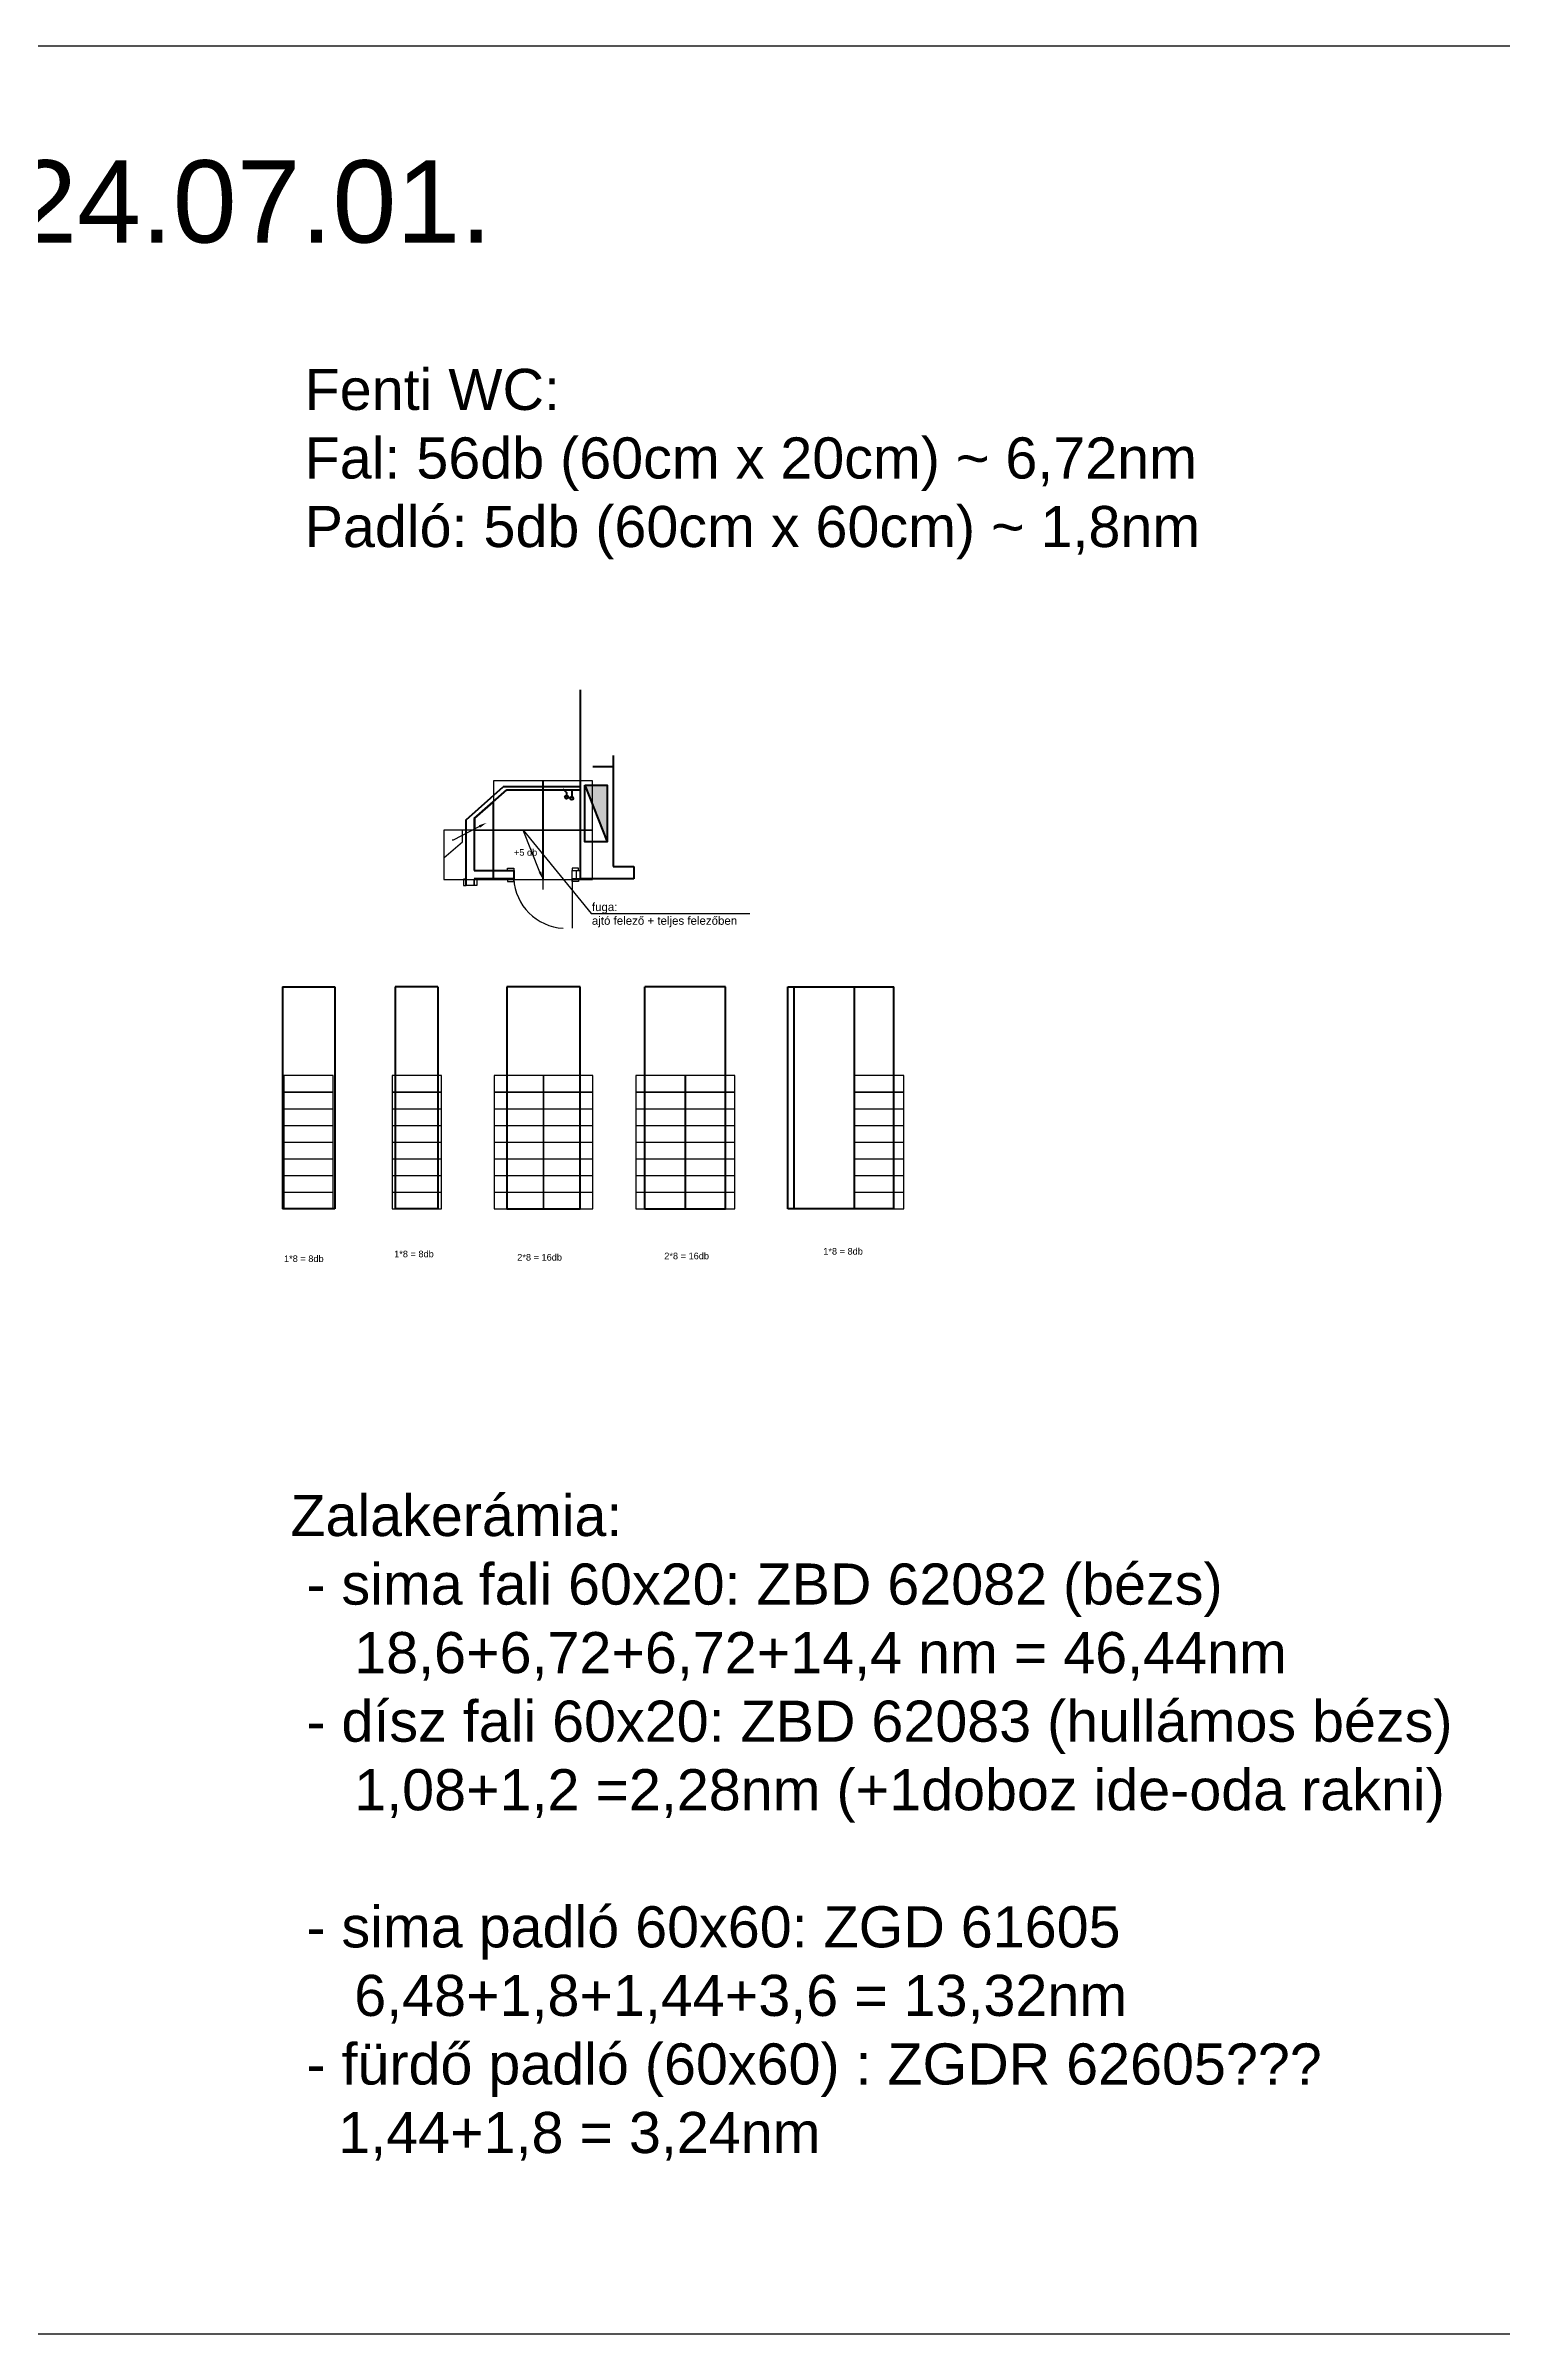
# Model space of a CAD drawing. Header units: metres. Extents: x -98677 to 89321, y -16450 to 242692.
# Drawn here: x 42230 to 59940, y 105716 to 133538 of the extents above; entities that cross this region are included whole.
import ezdxf
from ezdxf import colors
from ezdxf.entities.mleader import LeaderData, LeaderLine
from ezdxf.math import Vec2, Vec3

# ---------------------------------------------------------------- set-up
doc = ezdxf.new("R2010")
doc.units = ezdxf.units.M
doc.header["$LTSCALE"] = 0.001
for name, color, linetype, lineweight in [('ajtók', 7, 'Continuous', 25), ('gépészet - víz', 5, 'Continuous', 40), ('külső fal', 7, 'Continuous', 50)]:
    doc.layers.add(name, color=color, linetype=linetype, lineweight=lineweight)
for name, color, linetype in [('Csempe', 122, 'Continuous'), ('Méret', 7, 'Continuous'), ('szerk', 70, 'Continuous'), ('újfal - gipszkarton', 1, 'Continuous')]:
    doc.layers.add(name, color=color, linetype=linetype)
doc.layers.add('gépészet - víz - csatorna', color=7, linetype='Continuous', lineweight=40, true_color=0x985223)
doc.styles.add('dada', font='arial.ttf', dxfattribs={"height": 80})

msp = doc.modelspace()

# ---------------------------------------------------------------- hatches: boundary and pattern name
at = {"layer": 'külső fal', "ltscale": 10000}
msp.add_hatch(color=256, dxfattribs=at).paths.add_polyline_path([(48783.163, 124549.54), (49057.508, 124549.54), (49057.508, 123859.052)])

# ---------------------------------------------------------------- linework, layer by layer
at = {"ltscale": 10000}
msp.add_lwpolyline([(24521.022, 133538.16), (89320.646, 133538.16), (89320.646, 105716.099), (24521.022, 105716.099)], close=True, dxfattribs=at)
at = {"layer": 'ajtók', "ltscale": 10000}
msp.add_line((48630.145, 123409.727), (48630.145, 122809.727), dxfattribs=at)
for points in [[(47920.145, 123509.727), (47844.189, 123509.727), (47844.189, 123539.854), (47920.145, 123539.854)], [(48630.145, 123509.727), (48706.102, 123509.727), (48706.102, 123539.854), (48630.145, 123539.854)], [(47340.145, 123329.727), (47340.145, 123405.683), (47310.018, 123405.683), (47310.018, 123329.727)], [(47440.145, 123329.727), (47440.145, 123405.683), (47470.272, 123405.683), (47470.272, 123329.727)], [(47920.145, 123409.727), (47844.189, 123409.727), (47844.189, 123379.6), (47920.145, 123379.6)], [(48630.145, 123409.727), (48706.102, 123409.727), (48706.102, 123379.6), (48630.145, 123379.6)]]:
    msp.add_lwpolyline(points, close=True, dxfattribs=at)
msp.add_arc((48556.936, 123446.517), 637.852, 183.3065792, 266.6934208, dxfattribs=at)
at = {"layer": 'Csempe', "ltscale": 10000}
for points in [[(47673.645, 124003.141), (48273.645, 124003.141), (48273.645, 124603.141), (47673.645, 124603.141)], [(48276.645, 124003.141), (48876.645, 124003.141), (48876.645, 124603.141), (48276.645, 124603.141)], [(47070.645, 123400.141), (47670.645, 123400.141), (47670.645, 124000.141), (47070.645, 124000.141)], [(47673.645, 123400.141), (48273.645, 123400.141), (48273.645, 124000.141), (47673.645, 124000.141)], [(48276.645, 123400.141), (48876.645, 123400.141), (48876.645, 124000.141), (48276.645, 124000.141)], [(45126.313, 120817.76), (45726.313, 120817.76), (45726.313, 121017.76), (45126.313, 121017.76)], [(45126.313, 120614.76), (45726.313, 120614.76), (45726.313, 120814.76), (45126.313, 120814.76)], [(46441.52, 120817.76), (47041.52, 120817.76), (47041.52, 121017.76), (46441.52, 121017.76)], [(46441.52, 120614.76), (47041.52, 120614.76), (47041.52, 120814.76), (46441.52, 120814.76)], [(47681.147, 120817.76), (48281.147, 120817.76), (48281.147, 121017.76), (47681.147, 121017.76)], [(47681.147, 120614.76), (48281.147, 120614.76), (48281.147, 120814.76), (47681.147, 120814.76)], [(48284.147, 120817.76), (48884.147, 120817.76), (48884.147, 121017.76), (48284.147, 121017.76)], [(48284.147, 120614.76), (48884.147, 120614.76), (48884.147, 120814.76), (48284.147, 120814.76)], [(49406.081, 120817.76), (50006.081, 120817.76), (50006.081, 121017.76), (49406.081, 121017.76)], [(49406.081, 120614.76), (50006.081, 120614.76), (50006.081, 120814.76), (49406.081, 120814.76)], [(50009.081, 120817.76), (50609.081, 120817.76), (50609.081, 121017.76), (50009.081, 121017.76)], [(50009.081, 120614.76), (50609.081, 120614.76), (50609.081, 120814.76), (50009.081, 120814.76)], [(52061.745, 120817.76), (52661.745, 120817.76), (52661.745, 121017.76), (52061.745, 121017.76)], [(52061.745, 120614.76), (52661.745, 120614.76), (52661.745, 120814.76), (52061.745, 120814.76)], [(45126.313, 120411.76), (45726.313, 120411.76), (45726.313, 120611.76), (45126.313, 120611.76)], [(46441.52, 120411.76), (47041.52, 120411.76), (47041.52, 120611.76), (46441.52, 120611.76)], [(47681.147, 120411.76), (48281.147, 120411.76), (48281.147, 120611.76), (47681.147, 120611.76)], [(48284.147, 120411.76), (48884.147, 120411.76), (48884.147, 120611.76), (48284.147, 120611.76)], [(49406.081, 120411.76), (50006.081, 120411.76), (50006.081, 120611.76), (49406.081, 120611.76)], [(50009.081, 120411.76), (50609.081, 120411.76), (50609.081, 120611.76), (50009.081, 120611.76)], [(52061.745, 120411.76), (52661.745, 120411.76), (52661.745, 120611.76), (52061.745, 120611.76)], [(45126.313, 120208.76), (45726.313, 120208.76), (45726.313, 120408.76), (45126.313, 120408.76)], [(45126.313, 120005.76), (45726.313, 120005.76), (45726.313, 120205.76), (45126.313, 120205.76)], [(46441.52, 120208.76), (47041.52, 120208.76), (47041.52, 120408.76), (46441.52, 120408.76)], [(46441.52, 120005.76), (47041.52, 120005.76), (47041.52, 120205.76), (46441.52, 120205.76)], [(47681.147, 120208.76), (48281.147, 120208.76), (48281.147, 120408.76), (47681.147, 120408.76)], [(47681.147, 120005.76), (48281.147, 120005.76), (48281.147, 120205.76), (47681.147, 120205.76)], [(48284.147, 120208.76), (48884.147, 120208.76), (48884.147, 120408.76), (48284.147, 120408.76)], [(48284.147, 120005.76), (48884.147, 120005.76), (48884.147, 120205.76), (48284.147, 120205.76)], [(49406.081, 120208.76), (50006.081, 120208.76), (50006.081, 120408.76), (49406.081, 120408.76)], [(49406.081, 120005.76), (50006.081, 120005.76), (50006.081, 120205.76), (49406.081, 120205.76)], [(50009.081, 120208.76), (50609.081, 120208.76), (50609.081, 120408.76), (50009.081, 120408.76)], [(50009.081, 120005.76), (50609.081, 120005.76), (50609.081, 120205.76), (50009.081, 120205.76)], [(52061.745, 120208.76), (52661.745, 120208.76), (52661.745, 120408.76), (52061.745, 120408.76)], [(52061.745, 120005.76), (52661.745, 120005.76), (52661.745, 120205.76), (52061.745, 120205.76)], [(45126.313, 119802.76), (45726.313, 119802.76), (45726.313, 120002.76), (45126.313, 120002.76)], [(46441.52, 119802.76), (47041.52, 119802.76), (47041.52, 120002.76), (46441.52, 120002.76)], [(47681.147, 119802.76), (48281.147, 119802.76), (48281.147, 120002.76), (47681.147, 120002.76)], [(48284.147, 119802.76), (48884.147, 119802.76), (48884.147, 120002.76), (48284.147, 120002.76)], [(49406.081, 119802.76), (50006.081, 119802.76), (50006.081, 120002.76), (49406.081, 120002.76)], [(50009.081, 119802.76), (50609.081, 119802.76), (50609.081, 120002.76), (50009.081, 120002.76)], [(52061.745, 119802.76), (52661.745, 119802.76), (52661.745, 120002.76), (52061.745, 120002.76)], [(45126.313, 119599.76), (45726.313, 119599.76), (45726.313, 119799.76), (45126.313, 119799.76)], [(46441.52, 119599.76), (47041.52, 119599.76), (47041.52, 119799.76), (46441.52, 119799.76)], [(47681.147, 119599.76), (48281.147, 119599.76), (48281.147, 119799.76), (47681.147, 119799.76)], [(48284.147, 119599.76), (48884.147, 119599.76), (48884.147, 119799.76), (48284.147, 119799.76)], [(49406.081, 119599.76), (50006.081, 119599.76), (50006.081, 119799.76), (49406.081, 119799.76)], [(50009.081, 119599.76), (50609.081, 119599.76), (50609.081, 119799.76), (50009.081, 119799.76)], [(52061.745, 119599.76), (52661.745, 119599.76), (52661.745, 119799.76), (52061.745, 119799.76)], [(45126.313, 119396.76), (45726.313, 119396.76), (45726.313, 119596.76), (45126.313, 119596.76)], [(46441.52, 119396.76), (47041.52, 119396.76), (47041.52, 119596.76), (46441.52, 119596.76)], [(47681.147, 119396.76), (48281.147, 119396.76), (48281.147, 119596.76), (47681.147, 119596.76)], [(48284.147, 119396.76), (48884.147, 119396.76), (48884.147, 119596.76), (48284.147, 119596.76)], [(49406.081, 119396.76), (50006.081, 119396.76), (50006.081, 119596.76), (49406.081, 119596.76)], [(50009.081, 119396.76), (50609.081, 119396.76), (50609.081, 119596.76), (50009.081, 119596.76)], [(52061.745, 119396.76), (52661.745, 119396.76), (52661.745, 119596.76), (52061.745, 119596.76)]]:
    msp.add_lwpolyline(points, close=True, dxfattribs=at)
for points in [[(47670.645, 124003.141), (47670.645, 124337.891), (47445.575, 124143.952), (47445.575, 124003.103), (47670.645, 124003.141)], [(47070.645, 124000.141), (47070.645, 123665.391), (47295.715, 123859.33), (47295.715, 124000.179), (47070.645, 124000.141)]]:
    msp.add_lwpolyline(points, dxfattribs=at)
at = {"layer": 'gépészet - víz', "ltscale": 10000}
msp.add_line((48626.047, 124481.565), (48626.047, 124389.968), dxfattribs=at)
msp.add_circle((48626.047, 124389.968), 20, dxfattribs=at)
at = {"layer": 'gépészet - víz - csatorna', "ltscale": 10000}
for p, q in [((48516.532, 124505.48), (48562.415, 124459.596)), ((48562.415, 124459.596), (48562.415, 124403.529))]:
    msp.add_line(p, q, dxfattribs=at)
msp.add_circle((48562.415, 124403.529), 20, dxfattribs=at)
at = {"layer": 'külső fal', "ltscale": 10000}
for p, q in [((48730.145, 125709.727), (48730.145, 123509.727)), ((47340.145, 124127.999), (47790.145, 124528.727)), ((47440.145, 124144.727), (47835.149, 124490.555)), ((48730.145, 124528.727), (47790.145, 124528.727)), ((47835.149, 124490.555), (48730.149, 124490.555)), ((48783.163, 124549.54), (49057.508, 123859.052)), ((47340.145, 123329.727), (47340.145, 124127.999)), ((47440.145, 124144.727), (47440.145, 123509.727)), ((49380.145, 123559.727), (49380.145, 123409.727)), ((47920.145, 123509.727), (47920.145, 123409.727)), ((48730.145, 123509.727), (48730.145, 123409.727)), ((45108.813, 122096.76), (45108.813, 119396.76)), ((45108.813, 122096.76), (45743.813, 122096.76)), ((45743.813, 122096.76), (45743.813, 119396.76)), ((46477.799, 122096.76), (46477.799, 119396.76)), ((46999.241, 122096.76), (46477.799, 122096.76)), ((46999.241, 122096.76), (46999.241, 119396.76)), ((48730.145, 122096.76), (47835.149, 122096.76)), ((47835.149, 122096.76), (47835.149, 119396.76)), ((48730.145, 119396.76), (48730.145, 122096.76)), ((49515.667, 119396.76), (49515.667, 122096.76)), ((50496.495, 122096.76), (49515.667, 122096.76)), ((50496.495, 119396.76), (50496.495, 122096.76)), ((51251.745, 119396.76), (51251.745, 122096.76)), ((51251.745, 122096.76), (52541.745, 122096.76)), ((51331.745, 119396.76), (51331.745, 122096.76)), ((52061.745, 119396.76), (52061.745, 122096.76)), ((52541.745, 119396.76), (52541.745, 122096.76)), ((45743.813, 119396.76), (45108.813, 119396.76)), ((46999.241, 119396.76), (46477.799, 119396.76)), ((47835.149, 119396.76), (48730.145, 119396.76)), ((49515.667, 119396.76), (50496.495, 119396.76)), ((52541.745, 119396.76), (51251.745, 119396.76))]:
    msp.add_line(p, q, dxfattribs=at)
at = {"layer": 'külső fal'}
for p, q in [((49130.145, 124773.727), (48880.145, 124773.727)), ((49130.145, 124909.727), (49130.145, 123559.727)), ((49130.145, 123559.727), (49380.145, 123559.727)), ((47440.145, 123509.727), (47920.145, 123509.727)), ((47920.145, 123409.727), (47440.145, 123409.727)), ((49380.145, 123409.727), (48730.145, 123409.727))]:
    msp.add_line(p, q, dxfattribs=at)
at = {"layer": 'külső fal', "ltscale": 10000}
msp.add_lwpolyline([(48783.163, 124549.54), (49057.508, 124549.54), (49057.508, 123859.052), (48783.163, 123859.052)], close=True, dxfattribs=at)
at = {"layer": 'szerk', "ltscale": 10000}
msp.add_line((48275.145, 123581.342), (48275.145, 123280.971), dxfattribs=at)
at = {"layer": 'újfal - gipszkarton', "ltscale": 10000}
for p, q in [((47340.145, 123409.727), (47340.145, 123329.727)), ((47440.145, 123329.727), (47340.145, 123329.727)), ((47440.145, 123409.727), (47440.145, 123329.727)), ((48630.145, 123409.727), (48630.145, 123509.727)), ((48680.145, 123509.727), (48680.145, 123409.727))]:
    msp.add_line(p, q, dxfattribs=at)
at = {"layer": 'újfal - gipszkarton'}
for p, q in [((48630.145, 123509.727), (48730.145, 123509.727)), ((48630.145, 123509.727), (48730.145, 123509.727)), ((48730.145, 123409.727), (48630.145, 123409.727))]:
    msp.add_line(p, q, dxfattribs=at)

# ---------------------------------------------------------------- texts
at = {"ltscale": 10000, "attachment_point": 1, "style": 'dada'}
for s, insert, char_height, width in [('Csempe kiosztás - 2024.07.01.', (28403.037, 132145.969), 1000, 22064.35764), ('Fenti WC: \\PFal: 56db (60cm x 20cm) ~ 6,72nm\\PPadló: 5db (60cm x 60cm) ~ 1,8nm', (45378.218, 129610.422), 500, 16375.55073), ('Zalakerámia:\\P - sima fali 60x20: ZBD 62082 (bézs)\\P    18,6+6,72+6,72+14,4 nm = 46,44nm\\P - dísz fali 60x20: ZBD 62083 (hullámos bézs)\\P    1,08+1,2 =2,28nm (+1doboz ide-oda rakni)\\P\\P - sima padló 60x60: ZGD 61605\\P    6,48+1,8+1,44+3,6 = 13,32nm\\P - fürdő padló (60x60) : ZGDR 62605???\\P   1,44+1,8 = 3,24nm', (45204.997, 115919.935), 500, 16375.55073)]:
    msp.add_mtext(s, dxfattribs=dict(at, insert=insert, char_height=char_height, width=width))
at = {"layer": 'Csempe', "ltscale": 10000, "insert": (47923.316, 123771.149), "char_height": 80, "width": 423.9887, "attachment_point": 1, "style": 'dada'}
msp.add_mtext('+5 db', dxfattribs=at)
at = {"layer": 'Méret', "ltscale": 10000, "char_height": 80, "width": 941.12338, "attachment_point": 1, "style": 'dada'}
for s, insert in [('1*8 = 8db', (45127.395, 118831.74)), ('1*8 = 8db', (46466.536, 118889.492)), ('2*8 = 16db', (47963.008, 118849.047)), ('2*8 = 16db', (49750.685, 118865.225)), ('1*8 = 8db', (51683.965, 118921.848))]:
    msp.add_mtext(s, dxfattribs=dict(at, insert=insert))

# ---------------------------------------------------------------- leaders
at = {"layer": 'Méret', "ltscale": 10000}
ml = msp.add_multileader_mtext('Standard', dxfattribs=at)
ml.set_content('', color=256, style='dada')
ml.set_leader_properties()
ml.build(insert=Vec2(0, 0))
ml.multileader.update_dxf_attribs({"text_left_attachment_type": 6, "text_right_attachment_type": 6, "arrow_head_size": 100})
ctx = ml.context
ctx.base_point, ctx.char_height, ctx.arrow_head_size, ctx.plane_origin = Vec3(47171.18, 123881.26), 100, 100, Vec3(47591.632, 124091.596)
ctx.left_attachment, ctx.right_attachment, ctx.text_align_type = 6, 6, 2
notes = []
notes.append((ctx, [(0, (1, 1, 0), (47183.18, 123881.26), (-1, 0), 8, [(0, [(47591.632, 124091.596)], 256, [])])]))
ctx.mtext.insert, ctx.mtext.alignment = Vec3(47173.18, 123981.26), 3
ml = msp.add_multileader_mtext('Standard', dxfattribs=at)
ml.set_content('fuga:\\Pajtó felező + teljes felezőben', color=256, style='dada')
ml.set_leader_properties()
ml.build(insert=Vec2(0, 0))
ml.multileader.update_dxf_attribs({"text_left_attachment_type": 6, "text_right_attachment_type": 6, "arrow_head_size": 100})
ctx = ml.context
ctx.base_point, ctx.char_height, ctx.arrow_head_size, ctx.plane_origin = Vec3(48868.752, 122988.914), 100, 100, Vec3(48276.645, 123400.141)
ctx.left_attachment, ctx.right_attachment = 6, 6
notes.append((ctx, [(0, (1, 1, 0), (48860.752, 122988.914), (1, 0), 8, [(1, [(48276.645, 123400.141), (48035.578, 124000.141)], 256, [])])]))
ctx.mtext.insert = Vec3(48870.752, 123118.314)
for ctx, leaders in notes:
    for number, flags, end, landing, length, lines in leaders:
        leader = LeaderData()
        leader.index, (leader.has_last_leader_line, leader.has_dogleg_vector, leader.attachment_direction) = number, flags
        leader.last_leader_point, leader.dogleg_vector, leader.dogleg_length = Vec3(end), Vec3(landing), length
        for number, points, colour, breaks in lines:
            line = LeaderLine()
            line.index, line.vertices, line.color, line.breaks = number, Vec3.list(points), colors.encode_raw_color(colour), breaks
            leader.lines.append(line)
        ctx.leaders.append(leader)

doc.saveas('drawing.dxf')
